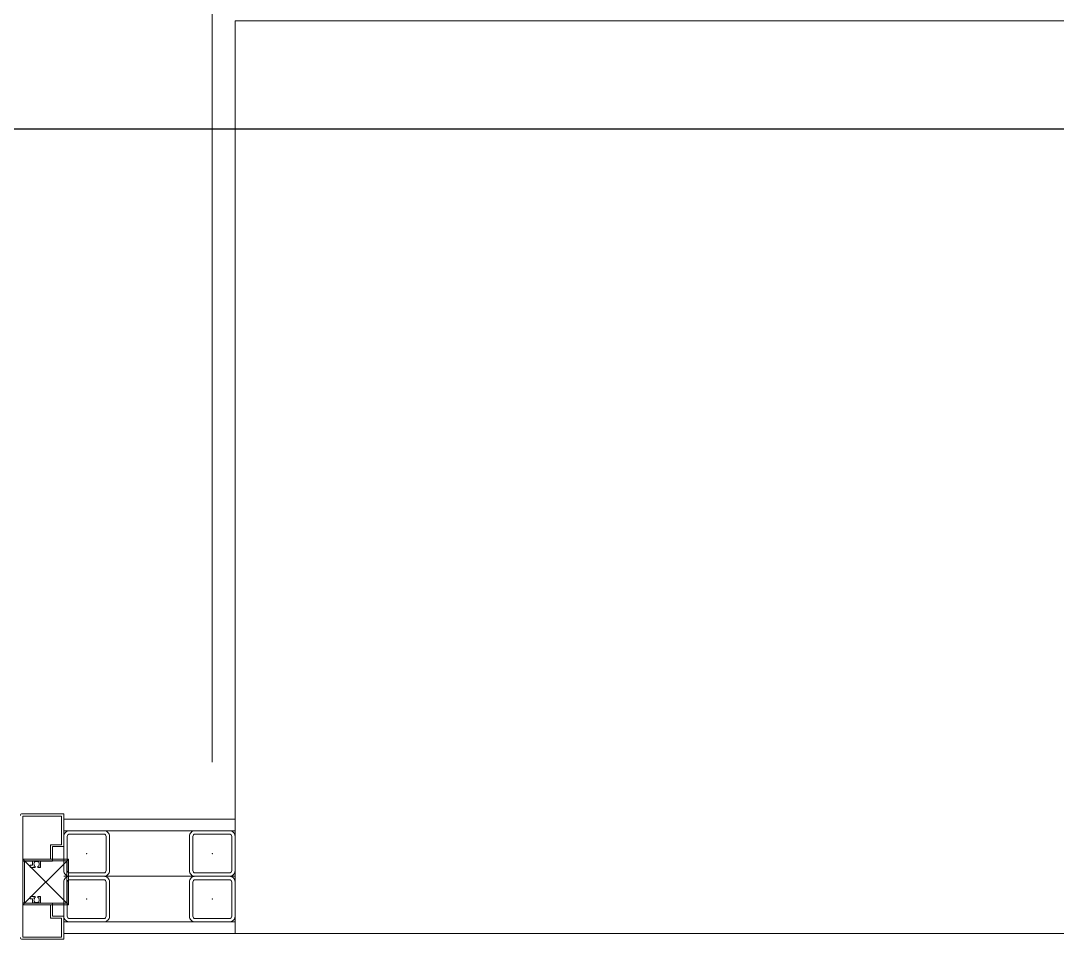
# Model space of a CAD drawing. Extents: x -3709 to 34962, y 0 to 8245.
# Drawn here: x 31559.5 to 31650.3, y 3112 to 3192.5 of the extents above; entities that cross this region are included whole.
import ezdxf

# ---------------------------------------------------------------- set-up
doc = ezdxf.new("R2010")
doc.units = 0
doc.layers.get('0').update_dxf_attribs({"color": 9, "lineweight": 9})
for name, color, linetype, lineweight in [('01', 9, 'Continuous', 9), ('06D', 9, 'Continuous', 9), ('10', 9, 'Continuous', 9), ('11', 9, 'Continuous', 9), ('33', 9, 'BATTING', 9), ('E-MODÜL HATTI', 6, 'Continuous', 30)]:
    doc.layers.add(name, color=color, linetype=linetype, lineweight=lineweight)
doc.linetypes.add('BATTING', pattern='A,0.0001,-0.1,[134,ltypeshp.shx,S=0.1,R=0,X=-0.1,Y=0],-0.2,[134,ltypeshp.shx,S=0.1,R=180,X=0.1,Y=0],-0.1', length=0.4001)

# ---------------------------------------------------------------- blocks, each defined once
blk = doc.blocks.new('p-kolon-80x80-vw')
at = {"layer": '01'}
blk.add_lwpolyline([(-40, -40), (-40, 40), (40, 40), (40, -40)], close=True, dxfattribs=at)
blk = doc.blocks.new('Prf-40x40')
for points in [[(1.5, -2), (-1.5, -2, -0.414214), (-2, -1.5), (-2, 1.5, -0.414214), (-1.5, 2), (1.5, 2, -0.414214), (2, 1.5), (2, -1.5, -0.414214)], [(1.5, -1.7), (-1.5, -1.7, -0.414214), (-1.7, -1.5), (-1.7, 1.5, -0.414214), (-1.5, 1.7), (1.5, 1.7, -0.414214), (1.7, 1.5), (1.7, -1.5, -0.414214)]]:
    blk.add_lwpolyline(points, format="xyb", close=True)
blk.add_point((0, 0))
blk = doc.blocks.new('p-korkasa_40x40')
at = {"layer": '10'}
for points in [[(-2, -2), (-2, -2, 4.557572), (-2, -2), (2, -2, 6.895317), (2, -2), (2, -2), (2, 2), (-2, 2), (-2, -2)], [(-1.85, -1.85), (-1.85, 1.85), (1.85, 1.85), (1.85, -1.85), (-1.85, -1.85, -4.556435), (-1.85, -1.85)]]:
    blk.add_lwpolyline(points, format="xyb", close=True, dxfattribs=at)
for points in [[(2, -2), (-2, 2)], [(2, 2), (-2, -1.969)]]:
    blk.add_lwpolyline(points, dxfattribs=at)
blk = doc.blocks.new('P-AH-01-10')
at = {"layer": '10'}
blk.add_lwpolyline([(0.83, -12.7, 0.414214), (0.98, -12.55), (0.98, -8.925, 0.414214), (0.955, -8.9), (-1.875, -8.9, 0.414214), (-1.9, -8.925), (-1.9, -9.9), (-3.135, -9.9, 0.414214), (-3.16, -9.925), (-3.16, -10.945), (-3.719, -10.945), (-3.719, -11.175), (-3.61, -11.175), (-3.645, -11.14, -0.091673), (-3.575, -11.069), (-3.539, -11.105, -0.288261), (-3.299, -11.105), (-3.263, -11.069, -0.091673), (-3.192, -11.14), (-3.228, -11.176, -0.288261), (-3.228, -11.415), (-3.192, -11.451, -0.091673), (-3.263, -11.522), (-3.299, -11.486, -0.288261), (-3.539, -11.486), (-3.575, -11.522, -0.091673), (-3.645, -11.451), (-3.61, -11.415), (-3.719, -11.415), (-3.719, -11.82, 0.414214), (-3.694, -11.845), (-3.544, -11.845, 0.414214), (-3.519, -11.82), (-3.519, -11.645), (-3.16, -11.645), (-3.16, -12.35, -0.414214), (-3.31, -12.5), (-6.69, -12.5, -0.414214), (-6.84, -12.35), (-6.84, -11.645), (-6.481, -11.645), (-6.481, -11.82, 0.414214), (-6.456, -11.845), (-6.306, -11.845, 0.414214), (-6.281, -11.82), (-6.281, -11.415), (-6.39, -11.415), (-6.355, -11.451, -0.091673), (-6.425, -11.522), (-6.461, -11.486, -0.288261), (-6.701, -11.486), (-6.737, -11.522, -0.091673), (-6.808, -11.451), (-6.772, -11.415, -0.288261), (-6.772, -11.176), (-6.808, -11.14, -0.091673), (-6.737, -11.069), (-6.701, -11.105, -0.288261), (-6.461, -11.105), (-6.425, -11.069, -0.091673), (-6.355, -11.14), (-6.39, -11.175), (-6.281, -11.175), (-6.281, -10.945), (-6.84, -10.945), (-6.84, -9.925, 0.414214), (-6.865, -9.9), (-8, -9.9), (-8, -8.925, 0.414214), (-8.025, -8.9), (-9.995, -8.9, 0.414214), (-10.02, -8.925), (-10.02, -12.55, 0.414214), (-9.87, -12.7)], format="xyb", dxfattribs=at)
for points in [[(-7, -10.08), (-8.16, -10.08), (-8.16, -9.1), (-9.82, -9.1), (-9.82, -12.5), (-7, -12.5)], [(0.78, -9.1), (0.78, -12.5), (-3, -12.5), (-3, -10.08), (-1.74, -10.08), (-1.74, -9.1)]]:
    blk.add_lwpolyline(points, close=True, dxfattribs=at)
at = {"layer": '10', "extrusion": (0, 0, -1), "zscale": -1, "rotation": 270}
blk.add_blockref('p-korkasa_40x40', (5, -10.5), dxfattribs=at)

msp = doc.modelspace()

# ---------------------------------------------------------------- linework, layer by layer
at = {"layer": '06D'}
for points in [[(31576.326, 3127.501), (31576.326, 3194.501), (31641.326, 3194.501), (31641.326, 3505.501)], [(31563.326, 3122.5), (31578.326, 3122.5)], [(31563.326, 3117.5), (31578.326, 3117.5)]]:
    msp.add_lwpolyline(points, dxfattribs=at)
at = {"layer": '11'}
msp.add_lwpolyline([(31578.326, 3121.501), (31578.326, 3122.501), (31563.326, 3122.501), (31563.326, 3121.501)], close=True, dxfattribs=at)
msp.add_lwpolyline([(31578.326, 3112.5), (31578.326, 3113.5), (31563.326, 3113.5), (31563.326, 3112.5), (31578.326, 3112.5)], dxfattribs=at)
at = {"layer": '33', "ltscale": 0.3}
msp.add_lwpolyline([(31563.326, 3117.5), (31578.326, 3117.5)], dxfattribs=at)
at = {"layer": 'E-MODÜL HATTI', "ltscale": 50}
msp.add_line((30899.026, 3183.03), (32199.76, 3183.03), dxfattribs=at)

# ---------------------------------------------------------------- block references
msp.add_blockref('p-kolon-80x80-vw', (31618.326, 3152.501))
at = {"layer": '10', "xscale": -1, "rotation": 270}
msp.add_blockref('P-AH-01-10', (31572.226, 3122), dxfattribs=at)
at = {"layer": '10', "xscale": -1}
for p in [(31565.326, 3119.5), (31576.326, 3119.5), (31565.326, 3115.5), (31576.326, 3115.5)]:
    msp.add_blockref('Prf-40x40', p, dxfattribs=at)

doc.saveas('drawing.dxf')
